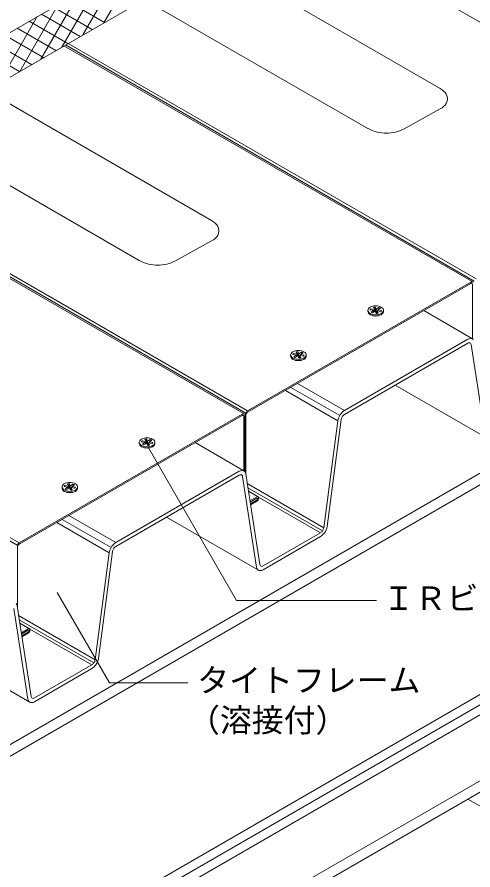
# Model space of a CAD drawing. Units: millimetres, scale not verified. Extents: x -2760 to 2760, y -1910 to 1910.
# Drawn here: x 371 to 728, y -970 to -301 of the extents above; entities that cross this region are included whole.
import ezdxf
from ezdxf.enums import TextEntityAlignment as Align

# ---------------------------------------------------------------- set-up
doc = ezdxf.new("R2010")
doc.units = ezdxf.units.MM
doc.header["$LTSCALE"] = 7
for name, color, linetype, lineweight in [('0-1_HATCH', 9, 'Continuous', 18), ('0-3_BOUSUI', 1, 'Continuous', 18), ('0-4_MOJI', 7, 'Continuous', 18), ('0-6_dannnetu', 6, 'Continuous', 18), ('0-7_KANAMONO', 5, 'Continuous', 18), ('0-B_STEEL-A', 5, 'Continuous', 18), ('0-D_dekki2', 1, 'Continuous', 18)]:
    doc.layers.add(name, color=color, linetype=linetype, lineweight=lineweight)
doc.styles.add('ＭＳ ゴシック', font='')
doc.styles.get('ＭＳ ゴシック').set_extended_font_data('MS Gothic')

msp = doc.modelspace()

# ---------------------------------------------------------------- linework, layer by layer
at = {"layer": '0-1_HATCH'}
for p, q in [((438.543, -305.482), (468.854, -252.982)), ((422.045, -315.007), (452.356, -262.507)), ((405.548, -324.532), (435.859, -272.032)), ((389.05, -334.057), (419.361, -281.557)), ((372.552, -343.582), (402.863, -291.082)), ((399.135, -293.234), (429.446, -310.734)), ((408.66, -287.735), (438.971, -305.235)), ((356.054, -353.107), (386.365, -300.607)), ((389.61, -298.733), (419.921, -316.233)), ((380.085, -304.232), (410.396, -321.732)), ((370.56, -309.732), (400.871, -327.232)), ((351.51, -320.73), (381.821, -338.23)), ((361.035, -315.231), (391.346, -332.731)), ((341.985, -326.229), (372.296, -343.729))]:
    msp.add_line(p, q, dxfattribs=at)
at = {"layer": '0-3_BOUSUI'}
for p, q in [((525.752, -255.132), (702.337, -357.083)), ((645.516, -388.277), (470.327, -287.132)), ((346.485, -358.632), (523.07, -460.583)), ((702.337, -373.083), (673.927, -388.68)), ((466.248, -491.777), (291.059, -390.632)), ((523.07, -476.583), (494.659, -492.18))]:
    msp.add_line(p, q, dxfattribs=at)
for centre, radius, start, end in [((696.336, -368.253), 12.68, 32.14883, 61.74968), ((701.21, -365.083), 6.867, 328.6015, 31.3985), ((696.384, -361.965), 12.612, 298.16859, 327.9329), ((652.167, -377.562), 12.612, 238.16859, 241.83141), ((659.42, -364.085), 27.917, 241.76672, 271.33433), ((660.516, -363.231), 28.766, 269.11165, 297.7873), ((517.069, -471.753), 12.68, 32.14883, 61.74968), ((521.943, -468.583), 6.867, 328.6015, 31.3985), ((517.117, -465.465), 12.612, 298.16859, 327.9329), ((472.9, -481.062), 12.612, 238.16859, 241.83141), ((480.153, -467.585), 27.917, 241.76672, 271.33433), ((481.249, -466.731), 28.766, 269.11165, 297.7873)]:
    msp.add_arc(centre, radius, start, end, dxfattribs=at)
at = {"layer": '0-4_MOJI'}
for points in [[(652.353, -758.518), (542.617, -758.518), (473.18, -638.248)], [(504.538, -822.904), (442.951, -822.904), (402.062, -752.082)]]:
    msp.add_lwpolyline(points, dxfattribs=at)
at = {"layer": '0-6_dannnetu'}
msp.add_line((724.01, -914.167), (849.646, -986.703), dxfattribs=at)
msp.add_lwpolyline([(792.055, -100.382), (792.055, -101.382), (-91.291, -611.382), (-91.291, -576.382), (947.94, 23.618), (947.94, -10.382)], close=True, dxfattribs=at)
at = {"layer": '0-7_KANAMONO'}
for p, q in [((727.658, -553.314), (689.335, -531.187)), ((727.658, -553.314), (689.335, -531.187)), ((627.157, -609.585), (723.992, -553.678)), ((723.992, -556.678), (627.157, -612.585)), ((737.605, -628.794), (726.555, -557.71)), ((627.157, -609.585), (590.351, -588.335)), ((622.03, -617.57), (580.873, -593.808)), ((623.483, -613.464), (585.155, -591.335)), ((739.065, -631.223), (666.971, -589.599)), ((610.981, -701.412), (622.03, -617.57)), ((624.594, -616.578), (613.545, -700.42)), ((548.391, -656.814), (510.067, -634.687)), ((548.391, -656.814), (510.067, -634.687)), ((447.89, -713.085), (544.725, -657.178)), ((544.725, -660.178), (447.89, -716.085)), ((558.337, -732.294), (547.288, -661.21)), ((549.852, -659.243), (560.901, -730.326)), ((610.981, -701.412), (551.026, -666.797)), ((609.982, -703.89), (551.547, -670.153)), ((608.418, -705.405), (559.852, -677.365)), ((444.216, -716.964), (405.888, -694.835)), ((447.89, -713.085), (411.084, -691.835)), ((559.798, -734.723), (487.704, -693.099)), ((442.763, -721.07), (401.605, -697.308)), ((563.464, -731.358), (608.418, -705.405)), ((608.418, -708.405), (563.464, -734.358)), ((431.714, -804.912), (442.763, -721.07)), ((445.327, -720.078), (434.277, -803.92)), ((379.07, -835.794), (368.021, -764.71)), ((370.584, -762.743), (381.634, -833.826)), ((431.714, -804.912), (371.759, -770.297)), ((430.715, -807.39), (372.28, -773.653)), ((429.15, -808.905), (380.585, -780.865)), ((380.531, -838.223), (308.436, -796.599)), ((384.197, -834.858), (429.15, -808.905)), ((429.15, -811.905), (384.197, -837.858))]:
    msp.add_line(p, q, dxfattribs=at)
for centre, radius, start, end in [((726.552, -557.867), 4.91, 94.71433, 121.43538), ((726.359, -555.565), 2.599, 41.49299, 94.63557), ((725.272, -558.772), 2.455, 94.71433, 121.43538), ((725.175, -557.621), 1.3, 41.49299, 94.63557), ((724.705, -557.94), 1.865, 7.08174, 39.25552), ((633.445, -619.299), 11.544, 149.64197, 171.39007), ((632.712, -618.527), 10.526, 121.84894, 151.25211), ((630.301, -617.442), 5.772, 149.64197, 171.39007), ((629.935, -617.056), 5.263, 121.84894, 151.25211), ((547.285, -661.367), 4.91, 94.71433, 121.43538), ((546.005, -662.272), 2.455, 94.71433, 121.43538), ((545.908, -661.121), 1.3, 41.49299, 94.63557), ((547.092, -659.065), 2.599, 41.49299, 94.63557), ((545.438, -661.44), 1.865, 7.08174, 39.25552), ((546.151, -659.702), 3.729, 7.08174, 39.25552), ((605.76, -700.747), 5.263, 323.33994, 352.74311), ((603.103, -699.09), 10.526, 323.33994, 352.74311), ((605.257, -700.575), 5.772, 303.20198, 324.95008), ((602.096, -698.745), 11.544, 303.20198, 324.95008), ((453.445, -722.027), 10.526, 121.84894, 151.25211), ((454.178, -722.799), 11.544, 149.64197, 171.39007), ((451.034, -720.942), 5.772, 149.64197, 171.39007), ((450.667, -720.556), 5.263, 121.84894, 151.25211), ((562.05, -731.829), 3.742, 187.13717, 219.20009), ((561.097, -732.472), 2.599, 221.49299, 274.63557), ((562.757, -730.094), 1.871, 187.13717, 219.20009), ((560.893, -730.137), 4.942, 274.80535, 301.34436), ((562.281, -730.415), 1.3, 221.49299, 274.63557), ((562.179, -729.248), 2.471, 274.80535, 301.34436), ((366.884, -763.202), 3.729, 7.08174, 39.25552), ((425.989, -804.075), 5.772, 303.20198, 324.95008), ((422.829, -802.245), 11.544, 303.20198, 324.95008), ((426.493, -804.247), 5.263, 323.33994, 352.74311), ((423.836, -802.59), 10.526, 323.33994, 352.74311), ((382.783, -835.329), 3.742, 187.13717, 219.20009), ((383.49, -833.594), 1.871, 187.13717, 219.20009), ((383.014, -833.915), 1.3, 221.49299, 274.63557), ((382.912, -832.748), 2.471, 274.80535, 301.34436), ((381.83, -835.972), 2.599, 221.49299, 274.63557), ((381.626, -833.637), 4.942, 274.80535, 301.34436)]:
    msp.add_arc(centre, radius, start, end, dxfattribs=at)
at = {"layer": '0-B_STEEL-A'}
for p, q in [((1063.554, -468.132), (-411.72, -1319.882)), ((1063.554, -477.132), (-396.132, -1319.882)), ((1018.954, -683.382), (-83.497, -1319.882)), ((1063.554, -709.132), (5.704, -1319.882)), ((1063.554, -718.132), (21.292, -1319.882)), ((916.763, -726.382), (-111.209, -1319.882)), ((923.691, -730.382), (-97.353, -1319.882))]:
    msp.add_line(p, q, dxfattribs=at)
at = {"layer": '0-D_dekki2'}
for p, q in [((907.035, -405.23), (586.405, -220.114)), ((727.768, -508.73), (407.138, -323.614)), ((729.036, -507.998), (408.406, -322.882)), ((730.567, -506.382), (410.571, -321.632)), ((548.501, -612.23), (227.87, -427.114)), ((549.769, -611.498), (229.139, -426.382)), ((551.3, -609.882), (231.304, -425.132)), ((551.3, -609.882), (726.237, -508.882)), ((726.237, -509.882), (551.3, -610.882)), ((727.536, -553.247), (727.536, -510.632)), ((370.502, -714.998), (49.871, -529.882)), ((372.033, -713.382), (52.036, -528.632)), ((645.635, -530.882), (645.635, -531.882)), ((647.748, -529.833), (647.748, -530.689)), ((650.252, -531.076), (650.355, -532.367)), ((650.746, -530.297), (650.746, -532.141)), ((651.321, -528.341), (651.321, -531.809)), ((652.096, -530.012), (652.096, -533.206)), ((652.771, -531.466), (652.771, -533.271)), ((653.266, -530.687), (653.266, -531.543)), ((654.225, -528.783), (654.225, -530.133)), ((657.883, -530.882), (657.883, -531.882)), ((585.013, -565.882), (585.013, -566.882)), ((587.126, -564.833), (587.126, -565.689)), ((589.631, -566.076), (589.733, -567.367)), ((590.125, -565.297), (590.125, -567.141)), ((590.699, -563.341), (590.699, -566.809)), ((591.475, -565.012), (591.475, -568.206)), ((592.15, -566.466), (592.15, -568.271)), ((592.644, -565.687), (592.644, -566.543)), ((593.603, -563.783), (593.603, -565.133)), ((597.261, -565.882), (597.261, -566.882)), ((372.033, -713.382), (546.97, -612.382)), ((546.97, -613.382), (372.033, -714.382)), ((548.269, -656.747), (548.269, -614.132)), ((549.135, -657.466), (549.135, -613.632)), ((549.135, -613.632), (549.135, -657.466)), ((550.001, -613.132), (550.001, -660.203)), ((466.368, -634.382), (466.368, -635.382)), ((468.48, -633.333), (468.48, -634.189)), ((470.985, -634.576), (471.088, -635.867)), ((471.479, -633.797), (471.479, -635.641)), ((472.054, -631.841), (472.054, -635.309)), ((472.829, -633.512), (472.829, -636.706)), ((473.504, -634.966), (473.504, -636.771)), ((473.998, -634.187), (473.998, -635.043)), ((474.957, -632.283), (474.957, -633.633)), ((478.615, -634.382), (478.615, -635.382)), ((407.858, -668.333), (407.858, -669.189)), ((411.432, -666.841), (411.432, -670.309)), ((412.207, -668.512), (412.207, -671.706)), ((414.336, -667.283), (414.336, -668.633)), ((405.746, -669.382), (405.746, -670.382)), ((410.363, -669.576), (410.466, -670.867)), ((410.857, -668.797), (410.857, -670.641)), ((412.882, -669.966), (412.882, -671.771)), ((413.377, -669.187), (413.377, -670.043)), ((417.994, -669.382), (417.994, -670.382)), ((559.588, -677.109), (551.943, -672.695)), ((553.129, -680.326), (558.516, -677.215)), ((558.516, -678.215), (553.271, -681.243)), ((553.485, -682.62), (558.516, -679.715)), ((558.516, -680.715), (553.628, -683.537)), ((370.734, -716.632), (370.734, -763.703)), ((380.321, -780.609), (372.675, -776.195)), ((373.862, -783.826), (379.249, -780.715)), ((379.249, -781.715), (374.004, -784.743)), ((374.218, -786.12), (379.249, -783.215)), ((379.249, -784.215), (374.361, -787.037))]:
    msp.add_line(p, q, dxfattribs=at)
for points in [[(648.11, -532.313), (650.252, -531.076), (647.37, -530.631)], [(647.748, -529.833), (650.746, -530.297), (649.941, -528.561)], [(652.195, -533.419), (651.421, -531.751), (649.288, -532.983)], [(651.321, -528.341), (652.096, -530.012), (654.225, -528.783)], [(655.771, -531.93), (652.771, -531.466), (653.574, -533.197)], [(655.408, -529.45), (653.266, -530.687), (656.147, -531.133)], [(587.488, -567.313), (589.631, -566.076), (586.749, -565.631)], [(587.126, -564.833), (590.125, -565.297), (589.319, -563.561)], [(591.574, -568.419), (590.8, -566.751), (588.667, -567.983)], [(590.699, -563.341), (591.475, -565.012), (593.603, -563.783)], [(595.149, -566.93), (592.15, -566.466), (592.953, -568.197)], [(594.786, -564.45), (592.644, -565.687), (595.526, -566.133)], [(468.842, -635.813), (470.985, -634.576), (468.103, -634.131)], [(468.48, -633.333), (471.479, -633.797), (470.673, -632.061)], [(472.928, -636.919), (472.154, -635.251), (470.021, -636.483)], [(472.054, -631.841), (472.829, -633.512), (474.957, -632.283)], [(476.503, -635.43), (473.504, -634.966), (474.307, -636.697)], [(476.14, -632.95), (473.998, -634.187), (476.88, -634.633)], [(407.858, -668.333), (410.857, -668.797), (410.052, -667.061)], [(411.432, -666.841), (412.207, -668.512), (414.336, -667.283)], [(415.519, -667.95), (413.377, -669.187), (416.258, -669.633)], [(408.221, -670.813), (410.363, -669.576), (407.481, -669.131)], [(412.306, -671.919), (411.532, -670.251), (409.399, -671.483)], [(415.882, -670.43), (412.882, -669.966), (413.685, -671.697)]]:
    msp.add_lwpolyline(points, dxfattribs=at)
for centre, radius, start, end in [((727.272, -510.541), 1.955, 91.94713, 121.95137), ((726.858, -510.877), 1.173, 91.94713, 121.95137), ((726.834, -510.348), 0.644, 28.6015, 91.3985), ((727.232, -509.659), 1.073, 28.6015, 91.3985), ((726.343, -510.596), 1.194, 358.31417, 27.78733), ((651.556, -536.068), 8.724, 88.66567, 118.23328), ((651.898, -536.334), 8.989, 62.2127, 90.88835), ((647.781, -530.882), 2.146, 148.6015, 211.3985), ((647.781, -531.882), 2.146, 180, 211.3985), ((649.304, -531.872), 3.962, 118.25032, 147.85117), ((649.289, -529.907), 3.941, 212.0671, 241.83141), ((649.289, -530.907), 3.941, 212.0671, 241.83141), ((648.895, -530.882), 1.545, 148.6015, 170.65176), ((651.556, -525.696), 8.724, 241.76672, 271.33433), ((651.556, -526.696), 8.724, 241.76672, 271.33433), ((649.992, -531.595), 2.853, 141.8679, 147.85117), ((649.981, -530.18), 2.838, 228.74859, 241.83141), ((651.613, -527.148), 6.281, 241.76672, 248.28164), ((651.613, -534.616), 6.281, 92.66075, 105.43727), ((651.898, -525.429), 8.989, 269.11165, 297.7873), ((651.898, -526.429), 8.989, 269.11165, 297.7873), ((651.859, -526.956), 6.472, 272.97723, 285.36747), ((651.859, -534.808), 6.472, 62.2127, 68.5635), ((653.526, -531.595), 2.853, 48.74215, 61.74968), ((653.537, -530.18), 2.838, 321.9208, 327.9329), ((654.623, -530.882), 1.545, 328.6015, 350.65176), ((654.214, -531.872), 3.962, 32.14883, 61.74968), ((654.229, -529.907), 3.941, 298.16859, 327.9329), ((654.229, -530.907), 3.941, 298.16859, 327.9329), ((655.737, -530.882), 2.146, 328.6015, 31.3985), ((655.737, -531.882), 2.146, 328.6015, 360), ((587.159, -565.882), 2.146, 148.6015, 211.3985), ((587.159, -566.882), 2.146, 180, 211.3985), ((588.683, -566.872), 3.962, 118.25032, 147.85117), ((588.668, -564.907), 3.941, 212.0671, 241.83141), ((588.668, -565.907), 3.941, 212.0671, 241.83141), ((588.273, -565.882), 1.545, 148.6015, 170.65176), ((590.934, -571.068), 8.724, 88.66567, 118.23328), ((590.934, -560.696), 8.724, 241.76672, 271.33433), ((589.37, -566.595), 2.853, 141.8679, 147.85117), ((589.359, -565.18), 2.838, 228.74859, 241.83141), ((590.991, -562.148), 6.281, 241.76672, 248.28164), ((590.991, -569.616), 6.281, 92.66075, 105.43727), ((591.277, -571.334), 8.989, 62.2127, 90.88835), ((591.277, -560.429), 8.989, 269.11165, 297.7873), ((591.237, -561.956), 6.472, 272.97723, 285.36747), ((591.237, -569.808), 6.472, 62.2127, 68.5635), ((592.904, -566.595), 2.853, 48.74215, 61.74968), ((592.915, -565.18), 2.838, 321.9208, 327.9329), ((594.001, -565.882), 1.545, 328.6015, 350.65176), ((593.592, -566.872), 3.962, 32.14883, 61.74968), ((593.607, -564.907), 3.941, 298.16859, 327.9329), ((593.607, -565.907), 3.941, 298.16859, 327.9329), ((595.115, -565.882), 2.146, 328.6015, 31.3985), ((595.115, -566.882), 2.146, 328.6015, 360), ((590.934, -561.696), 8.724, 241.76672, 271.33433), ((591.277, -561.429), 8.989, 269.11165, 297.7873), ((548.005, -614.041), 1.955, 91.94713, 121.95137), ((547.591, -614.377), 1.173, 91.94713, 121.95137), ((547.567, -613.848), 0.644, 28.6015, 91.3985), ((547.964, -613.159), 1.073, 28.6015, 91.3985), ((547.076, -614.096), 1.194, 358.31417, 27.78733), ((547.146, -613.573), 1.99, 358.31417, 27.78733), ((553.618, -613.803), 4.486, 149.08313, 177.81583), ((553.689, -613.678), 4.486, 122.18417, 150.91687), ((552.691, -613.234), 2.692, 149.08313, 177.81583), ((552.734, -613.16), 2.692, 122.18417, 150.91687), ((468.514, -634.382), 2.146, 148.6015, 211.3985), ((470.037, -635.372), 3.962, 118.25032, 147.85117), ((469.628, -634.382), 1.545, 148.6015, 170.65176), ((472.289, -639.568), 8.724, 88.66567, 118.23328), ((470.724, -635.095), 2.853, 141.8679, 147.85117), ((472.345, -638.116), 6.281, 92.66075, 105.43727), ((472.631, -639.834), 8.989, 62.2127, 90.88835), ((472.592, -638.308), 6.472, 62.2127, 68.5635), ((474.259, -635.095), 2.853, 48.74215, 61.74968), ((474.27, -633.68), 2.838, 321.9208, 327.9329), ((475.356, -634.382), 1.545, 328.6015, 350.65176), ((474.946, -635.372), 3.962, 32.14883, 61.74968), ((476.469, -634.382), 2.146, 328.6015, 31.3985), ((468.514, -635.382), 2.146, 180, 211.3985), ((470.022, -633.407), 3.941, 212.0671, 241.83141), ((470.022, -634.407), 3.941, 212.0671, 241.83141), ((472.289, -629.196), 8.724, 241.76672, 271.33433), ((472.289, -630.196), 8.724, 241.76672, 271.33433), ((470.714, -633.68), 2.838, 228.74859, 241.83141), ((472.345, -630.648), 6.281, 241.76672, 248.28164), ((472.631, -628.929), 8.989, 269.11165, 297.7873), ((472.631, -629.929), 8.989, 269.11165, 297.7873), ((472.592, -630.456), 6.472, 272.97723, 285.36747), ((474.961, -633.407), 3.941, 298.16859, 327.9329), ((474.961, -634.407), 3.941, 298.16859, 327.9329), ((476.469, -635.382), 2.146, 328.6015, 360), ((407.892, -669.382), 2.146, 148.6015, 211.3985), ((409.415, -670.372), 3.962, 118.25032, 147.85117), ((409.006, -669.382), 1.545, 148.6015, 170.65176), ((411.667, -674.568), 8.724, 88.66567, 118.23328), ((410.103, -670.095), 2.853, 141.8679, 147.85117), ((411.724, -673.116), 6.281, 92.66075, 105.43727), ((412.009, -674.834), 8.989, 62.2127, 90.88835), ((411.97, -673.308), 6.472, 62.2127, 68.5635), ((413.637, -670.095), 2.853, 48.74215, 61.74968), ((414.324, -670.372), 3.962, 32.14883, 61.74968), ((415.848, -669.382), 2.146, 328.6015, 31.3985), ((407.892, -670.382), 2.146, 180, 211.3985), ((409.4, -668.407), 3.941, 212.0671, 241.83141), ((409.4, -669.407), 3.941, 212.0671, 241.83141), ((411.667, -664.196), 8.724, 241.76672, 271.33433), ((411.667, -665.196), 8.724, 241.76672, 271.33433), ((410.092, -668.68), 2.838, 228.74859, 241.83141), ((411.724, -665.648), 6.281, 241.76672, 248.28164), ((412.009, -663.929), 8.989, 269.11165, 297.7873), ((412.009, -664.929), 8.989, 269.11165, 297.7873), ((411.97, -665.456), 6.472, 272.97723, 285.36747), ((413.648, -668.68), 2.838, 321.9208, 327.9329), ((414.734, -669.382), 1.545, 328.6015, 350.65176), ((414.34, -668.407), 3.941, 298.16859, 327.9329), ((414.34, -669.407), 3.941, 298.16859, 327.9329), ((415.848, -670.382), 2.146, 328.6015, 360), ((558.828, -678.717), 0.591, 92.05498, 121.84352), ((557.779, -678.557), 1.373, 302.47692, 330.62413), ((556.796, -678.012), 3.204, 302.47692, 330.62413), ((559.244, -678.386), 1.378, 92.05498, 121.84352), ((558.815, -678.449), 0.322, 28.6015, 91.3985), ((557.829, -678.541), 1.338, 328.99669, 357.90226), ((558.558, -678.575), 0.608, 358.58582, 27.51567), ((559.212, -677.76), 0.751, 28.6015, 91.3985), ((556.912, -677.976), 3.122, 328.99669, 357.90226), ((558.614, -678.055), 1.418, 358.58582, 27.51567), ((374.422, -717.178), 4.486, 122.18417, 150.91687), ((373.423, -716.734), 2.692, 149.08313, 177.81583), ((373.466, -716.66), 2.692, 122.18417, 150.91687), ((379.976, -781.886), 1.378, 92.05498, 121.84352), ((379.561, -782.217), 0.591, 92.05498, 121.84352), ((379.547, -781.949), 0.322, 28.6015, 91.3985), ((378.562, -782.041), 1.338, 328.99669, 357.90226), ((379.291, -782.075), 0.608, 358.58582, 27.51567), ((379.945, -781.26), 0.751, 28.6015, 91.3985), ((377.645, -781.476), 3.122, 328.99669, 357.90226), ((379.347, -781.555), 1.418, 358.58582, 27.51567), ((378.512, -782.057), 1.373, 302.47692, 330.62413), ((377.529, -781.512), 3.204, 302.47692, 330.62413)]:
    msp.add_arc(centre, radius, start, end, dxfattribs=at)

# ---------------------------------------------------------------- texts
at = {"layer": '0-4_MOJI', "style": 'ＭＳ ゴシック'}
for s, p in [('ＩＲビス', (657.274, -771.291)), ('タイトフレーム', (511.802, -835.677)), ('（溶接付）', (504.538, -867.015))]:
    msp.add_text(s, height=18.33, dxfattribs=at).set_placement(p, align=Align.BOTTOM_LEFT)

doc.saveas('drawing.dxf')
